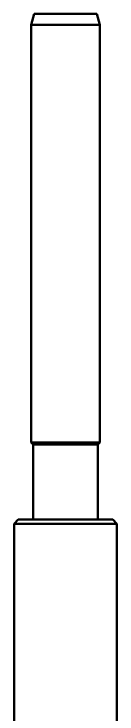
# Paper-space layout 'Layout1' of a CAD drawing. Header units: millimetres. Extents: x 0 to 420, y 0 to 297.
# Drawn here: x 95.53 to 100.33, y 177.53 to 210.21 of the extents above; entities that cross this region are included whole.
import ezdxf

# ---------------------------------------------------------------- set-up
doc = ezdxf.new("R2010")
doc.units = ezdxf.units.MM
doc.layers.add('170', color=7, linetype='Continuous', true_color=0xffffff)

psp = doc.layouts.get("Layout1")

# ---------------------------------------------------------------- linework, layer by layer
at = {"layer": '170', "color": 155, "linetype": 'Continuous', "lineweight": 50}
for p, q in [((96.468, 210.209), (96.334, 209.709)), ((99.534, 209.709), (99.4, 210.209)), ((96.334, 209.709), (96.334, 190.209)), ((99.534, 190.209), (99.534, 209.709)), ((96.334, 190.209), (96.434, 190.109)), ((99.434, 190.109), (99.534, 190.209)), ((96.434, 190.109), (96.434, 186.609)), ((99.434, 186.609), (99.434, 190.109)), ((95.734, 186.609), (95.534, 186.409)), ((100.334, 186.409), (100.134, 186.609)), ((95.534, 186.409), (95.534, 176.309)), ((100.334, 176.309), (100.334, 186.409))]:
    psp.add_line(p, q, dxfattribs=at)
for points in [[(96.468, 210.209), (96.664, 210.209)], [(96.548, 209.709), (96.334, 209.709)], [(96.334, 190.209), (96.548, 190.209)], [(96.434, 190.109), (96.635, 190.109)], [(95.734, 186.609), (96.029, 186.609)], [(95.856, 186.409), (95.534, 186.409)]]:
    psp.add_open_spline(points, degree=1, dxfattribs=at)
for points, knots in [([(96.664, 210.209), (97.502, 210.209), (98.57, 210.209), (99.009, 210.209), (99.4, 210.209)], [0, 0, 0.30614, 0.696614, 0.856938, 1, 1]), ([(99.534, 209.709), (99.423, 209.709), (98.628, 209.709), (97.462, 209.709), (96.548, 209.709)], [0, 0, 0.037047, 0.303384, 0.69386, 1, 1]), ([(96.548, 190.209), (96.936, 190.209), (98.054, 190.209), (99.107, 190.209), (99.534, 190.209)], [0, 0, 0.129972, 0.504144, 0.85694, 1, 1]), ([(96.635, 190.109), (96.999, 190.109), (98.046, 190.109), (99.034, 190.109), (99.434, 190.109)], [0, 0, 0.129974, 0.504145, 0.85694, 1, 1]), ([(96.029, 186.609), (96.484, 186.609), (97.79, 186.609), (99.156, 186.609), (100.017, 186.609), (100.134, 186.609)], [0, 0, 0.110758, 0.429047, 0.761825, 0.971556, 1, 1]), ([(100.334, 186.409), (100.207, 186.409), (99.267, 186.409), (97.777, 186.409), (97.016, 186.409), (95.856, 186.409)], [0, 0, 0.028443, 0.238174, 0.57095, 0.74098, 1, 1])]:
    psp.add_open_spline(points, degree=1, knots=knots, dxfattribs=at)

doc.saveas('drawing.dxf')
